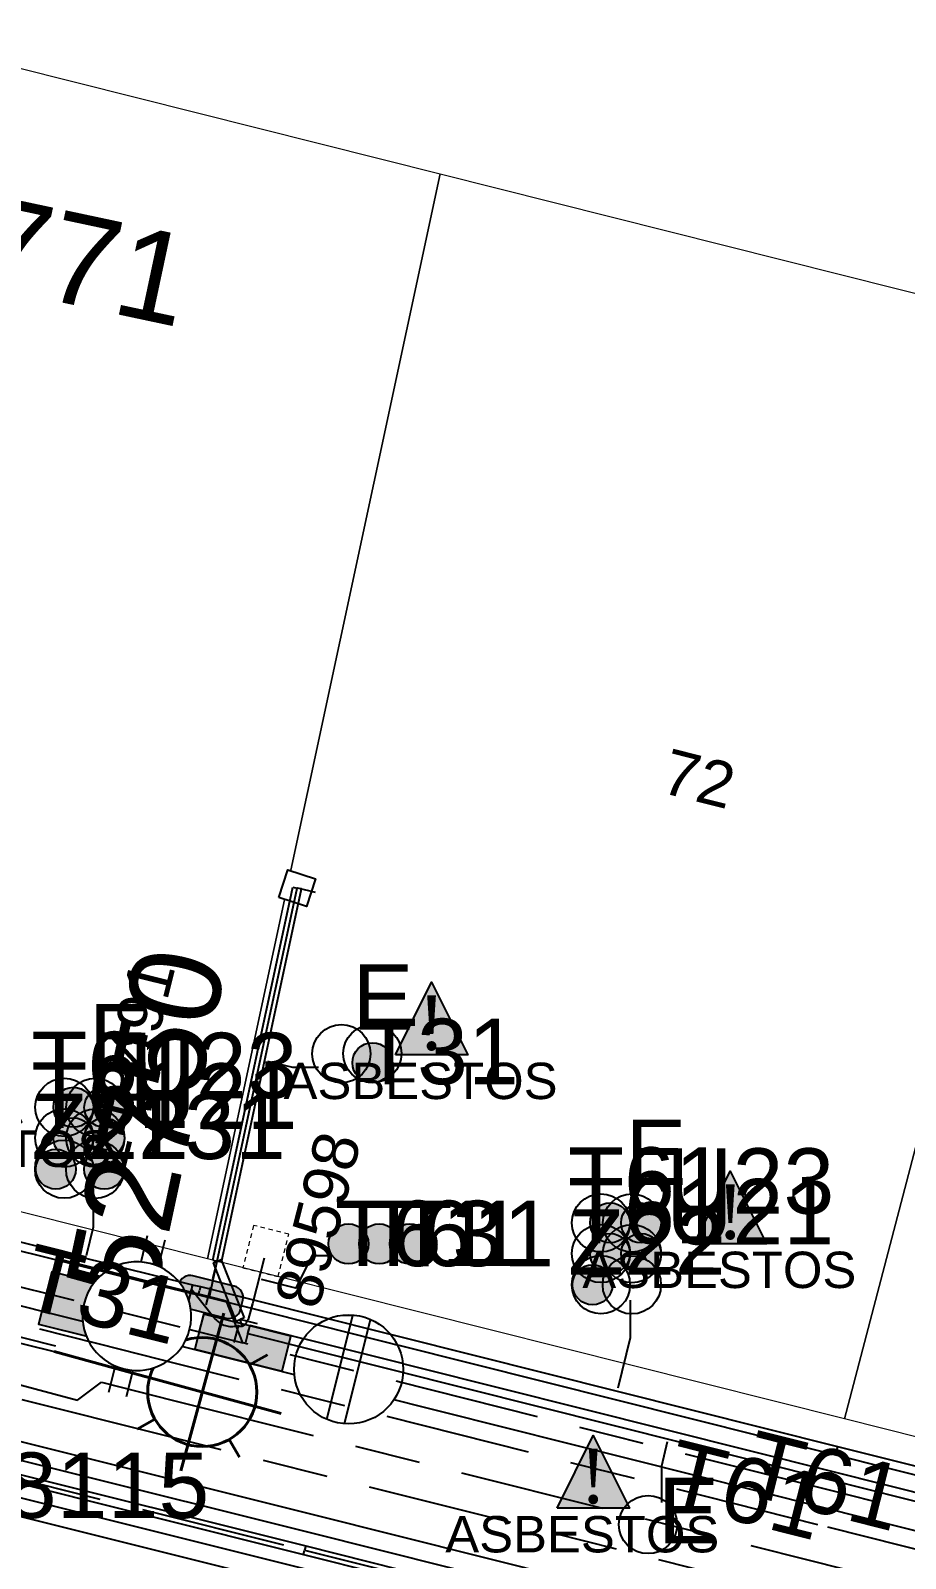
# Model space of a CAD drawing. Header units: metres. Extents: x 313711 to 315840, y 6256069 to 6257554.
# Drawn here: x 315346.19 to 315370.23, y 6256510.59 to 6256552.59 of the extents above; entities that cross this region are included whole.
import ezdxf
from ezdxf.enums import TextEntityAlignment as Align

# ---------------------------------------------------------------- set-up
doc = ezdxf.new("R2010")
doc.units = ezdxf.units.M
for name, pattern in [('Cable Exist UG', [8.2, 4, -1.2, 1.8, -1.2]), ('DASHED', [0.75, 0.5, -0.25]), ('HIDDEN', [0.375, 0.25, -0.125]), ('HIDDEN2', [0.1875, 0.125, -0.0625])]:
    doc.linetypes.add(name, pattern=pattern)
doc.layers.get('0').update_dxf_attribs({"color": 6})
for name, color, linetype in [('_User DUCT CONFIGS', 7, 'Continuous'), ('_User EARTHING', 7, 'Continuous'), ('Duct_SP_EXT', 7, 'Continuous'), ('Equip_LV_EXT', 7, 'Continuous'), ('Equip_SP_SL_EXT', 7, 'Continuous'), ('Mains_HV_EXT', 7, 'Continuous'), ('Mains_LV_EXT', 7, 'Continuous'), ('Mains_SL_EXT', 7, 'Continuous'), ('Mains_TR_EXT', 7, 'Continuous'), ('Services_SP_EXT', 7, 'Continuous'), ('SupportsUG_SP_LV_EXT', 7, 'Continuous'), ('SupportsUG_SP_LV_SL_EXT', 7, 'Continuous'), ('Trench_SP_EXT', 7, 'Continuous')]:
    doc.layers.add(name, color=color, linetype=linetype)
for name, color, linetype, lineweight in [('Cadastre Land Parcels_SP_EXT', 9, 'Continuous', 5), ('Cadastre Other Property_SP_EXT', 9, 'HIDDEN', 5), ('Cadastre Road Names_SP_HV_LV_SL_EXT', 9, 'Continuous', 5), ('Cadastre Roads_SP_EXT', 9, 'Continuous', 5)]:
    doc.layers.add(name, color=color, linetype=linetype, lineweight=lineweight)
doc.layers.add('UNKNOWN_FEATURES', color=1, linetype='DASHED', plot=False)
doc.styles.add('COLUMN_LABEL', font='arial.ttf')
doc.styles.add('iecARIAL', font='arial.ttf', dxfattribs={"height": 2})
doc.styles.add('iecNAME', font='times.ttf')
doc.styles.add('POLE_LABEL', font='arial.ttf')
doc.styles.get("Standard").update_dxf_attribs({"font": 'arial.ttf'})
doc.linetypes.add('Cable E UG', pattern='A,6,-0.5,["E",Standard,S=1.7,R=0,X=0.5,Y=-1],-2.9', length=9.4)
doc.linetypes.add('Cable P UG', pattern='A,6,-0.5,["P",Standard,S=1.7,R=0,X=0.5,Y=-1],-2.9', length=9.4)

# ---------------------------------------------------------------- blocks, each defined once
blk = doc.blocks.new('COLUMN_EXT')
blk.add_hatch(color=256).paths.add_polyline_path([(-1.485, 1.485), (-1.485, -1.485), (1.485, -1.485), (1.485, 1.485)])
blk.add_lwpolyline([(-1.485, -1.485), (1.485, -1.485), (1.485, 1.485), (-1.485, 1.485)], close=True)
for tag, height, style, flags, p in [('ASSET_NUM', 2.5, 'COLUMN_LABEL', 8, (2, 2)), ('STRUCTURE_PLANT_NUMBER', 0.2, 'POLE_LABEL', 9, (1.813, 0.031)), ('STREET_CODE', 0.2, 'COLUMN_LABEL', 9, (1.813, -0.2))]:
    blk.add_attdef(tag, text='', height=height, dxfattribs=dict(style=style, flags=flags)).set_placement(p, align=Align.MIDDLE_LEFT)
at = {"flags": 9}
for tag, p in [('OWNED_BY', (1.813, -0.6)), ('STATE', (1.813, -0.8)), ('COLUMN_TYPE', (1.813, -0.4)), ('STREETNAME', (1.813, -1.6)), ('USAGE', (1.813, -1)), ('LEGEND', (1.813, -1.2)), ('LOCATION', (1.813, -1.4)), ('SUBURB', (1.813, -1.8)), ('NOTES', (1.813, -2))]:
    blk.add_attdef(tag, text='', height=0.2, dxfattribs=at).set_placement(p, align=Align.MIDDLE_LEFT)
at = {"flags": 1}
blk.add_attdef('Z', (1.813, -2.351), '', height=0.2, dxfattribs=at)
blk = doc.blocks.new('PILLAR_EXT')
blk.add_hatch(color=256).paths.add_polyline_path([(-2.475, 0.99), (-2.475, -0.99), (2.475, -0.99), (2.475, 0.99)])
blk.add_lwpolyline([(-2.475, -0.99), (2.475, -0.99), (2.475, 0.99), (-2.475, 0.99)], close=True)
at = {"style": 'iecARIAL', "flags": 8}
blk.add_attdef('ASSET_NUM', (1.5, 3.5), '', height=2.5, dxfattribs=at)
for tag, p, flags in [('OWNED_BY', (0, -0.2), 9), ('STATE', (0, -0.4), 9), ('SUPPORT_TYPE', (0, -0.6), 9), ('USAGE', (0, -0.8), 9), ('LEGEND', (0, -1), 9), ('STREETNAME', (0, -1.8), 9), ('LOCATION', (0, -1.2), 9), ('NOTES', (0, -1.4), 9), ('PARENT', (0, -1.6), 9), ('SUBURB', (0, -2), 1)]:
    blk.add_attdef(tag, p, '', height=0.2, dxfattribs=dict(flags=flags))
blk = doc.blocks.new('DUCT_EXT')
blk.add_circle((0, 0.8), 0.8)
at = {"flags": 1}
blk.add_attdef('Z', (0, 0), '', height=0.2, dxfattribs=at)
at = {"flags": 9}
for tag, p in [('DUCT_CODE', (0, 0)), ('XSECT_TYPE', (0, -0.2)), ('FB_REFERENCE', (0, -0.4)), ('STATE', (0, -0.6)), ('NOTES', (0, -0.8))]:
    blk.add_attdef(tag, text='', height=0.2, dxfattribs=at).set_placement(p, align=Align.MIDDLE_LEFT)
blk = doc.blocks.new('SL_LANTERN_EXT')
at = {"lineweight": 40}
for p, q in [((0, 1.968), (0, 6.468)), ((-1.459, 5.676), (-1.061, 5.278)), ((1.458, 5.676), (1.06, 5.278)), ((-2.25, 4.218), (2.25, 4.218)), ((-1.459, 2.759), (-1.061, 3.157)), ((1.458, 2.759), (1.06, 3.157)), ((0, 0), (0, 2.721))]:
    blk.add_line(p, q, dxfattribs=at)
blk.add_circle((0, 4.218), 1.5, dxfattribs=at)
at = {"style": 'iecARIAL', "flags": 8}
blk.add_attdef('ASSET_NUM', (1.5, 1.5), '', height=2.5, dxfattribs=at)
for tag, p, height, flags in [('CONSTRUCTED_VOLTAGE', (0.981, -0.653), 0.2, 9), ('CONTROL_TYPE', (0.981, -0.853), 0.2, 9), ('LNUMBER', (2.181, -3.253), 2.5, 8), ('LANTERN_PURPOSE', (0.981, -1.053), 0.2, 9), ('LANTERN_TYPE', (0.981, -1.253), 0.2, 9), ('NO_PHASES', (0.981, -1.453), 0.2, 9), ('OPERATING_VOLTAGE', (0.981, -1.653), 0.2, 9), ('ORIENTATION', (0.981, -1.853), 0.2, 9), ('OWNED_BY', (0.981, -2.053), 0.2, 9), ('STATE', (0.981, -2.253), 0.2, 9), ('CEXIST', (0.981, -2.653), 0.2, 9), ('USAGE', (0.981, -2.453), 0.2, 9), ('CNEW', (0.981, -2.853), 0.2, 9), ('CNUMBER', (0.981, -3.053), 0.2, 9), ('CREMOVE', (0.981, -3.253), 0.2, 9), ('CREPLACE', (0.981, -3.453), 0.2, 9), ('LKINGHEIGHT', (0.981, -3.653), 0.2, 9), ('LBRACKET', (0.981, -3.853), 0.2, 9), ('LBRACKETVOCAB', (0.981, -4.053), 0.2, 9), ('LCATEGORY', (0.981, -4.253), 0.2, 9), ('LCHARGE1', (0.981, -4.453), 0.2, 9), ('LCHARGE1PERCENT', (0.981, -4.653), 0.2, 9), ('LCHARGE2', (0.981, -4.853), 0.2, 9), ('LCHARGE2PERCENT', (0.981, -5.053), 0.2, 9), ('LCHARGE3', (0.981, -5.253), 0.2, 9), ('LCHARGE3PERCENT', (0.981, -5.453), 0.2, 9), ('LEXIST', (0.981, -5.653), 0.2, 9), ('LLAMP', (0.981, -5.853), 0.2, 9), ('LLAMPVOCAB', (0.981, -6.053), 0.2, 9), ('LMAST', (0.981, -6.253), 0.2, 9), ('LMASTVOCAB', (0.981, -6.453), 0.2, 9), ('LNEW', (0.981, -6.653), 0.2, 9), ('LANTNUMBER', (0.981, -6.853), 0.2, 9), ('LOUTREACH', (0.981, -7.253), 0.2, 9), ('LOUTREACHVOCAB', (0.981, -7.453), 0.2, 9), ('LRATECODE', (0.981, -7.653), 0.2, 9), ('LREMOVE', (0.981, -7.853), 0.2, 9), ('LREPLACE', (0.981, -8.053), 0.2, 9), ('LTYPE', (0.981, -8.253), 0.2, 9), ('LTYPEVOCAB', (0.981, -8.453), 0.2, 9), ('LEGEND', (0.981, -8.653), 0.2, 9), ('LOCATION', (0.981, -8.853), 0.2, 9), ('STREETNAME', (0.981, -9.253), 0.2, 9), ('NOTES', (0.981, -9.053), 0.2, 9), ('SUBURB', (0.981, -9.453), 0.2, 1)]:
    blk.add_attdef(tag, p, '', height=height, dxfattribs=dict(flags=flags))
blk = doc.blocks.new('CCP_EXT')
at = {"flags": 9}
for tag, p in [('OWNED_BY', (0, -1)), ('USAGE', (0, -1.2)), ('LEGEND', (0, -1.4)), ('LIFE_SUPPORT', (0, -1.6)), ('STATE', (0, -1.8)), ('NOTES', (0, -2))]:
    blk.add_attdef(tag, text='', height=0.2, dxfattribs=at).set_placement(p, align=Align.MIDDLE_LEFT)
blk.add_wipeout([(0, 0.566), (0.566, 0), (0, -0.566), (-0.566, 0)])
blk.add_lwpolyline([(-0.566, 0), (0, 0.566), (0.566, 0), (0, -0.566), (-0.566, 0)])
at = {"flags": 1}
blk.add_attdef('Z', (0, 0), '', height=0.2, dxfattribs=at)
at = {"flags": 9}
for tag, p in [('CCP_TYPE', (0, 0)), ('CONSTRUCTED_VOLTAGE', (0, -0.2)), ('NO_PHASES', (0, -0.4)), ('OPERATING_VOLTAGE', (0, -0.6)), ('ORIENTATION', (0, -0.8))]:
    blk.add_attdef(tag, text='', height=0.2, dxfattribs=at).set_placement(p, align=Align.MIDDLE_LEFT)
blk = doc.blocks.new('LV_STJ_EXT')
h = blk.add_hatch(color=256)
edge = h.paths.add_edge_path()
edge.add_ellipse((-0.586, 0.131), major_axis=(0.226, 0.226), ratio=1, start_angle=45, end_angle=135)
edge.add_line((-0.906, 0.131), (-0.906, -0.131))
edge.add_ellipse((-0.586, -0.131), major_axis=(0.226, 0.226), ratio=1, start_angle=135, end_angle=225)
edge.add_line((-0.586, -0.451), (0.586, -0.451))
edge.add_ellipse((0.586, -0.131), major_axis=(-0.226, 0.226), ratio=1, start_angle=135, end_angle=225)
edge.add_line((0.906, -0.131), (0.906, 0.131))
edge.add_ellipse((0.586, 0.131), major_axis=(-0.226, 0.226), ratio=1, start_angle=225, end_angle=315)
edge.add_line((0.586, 0.451), (-0.586, 0.451))
blk.add_lwpolyline([(-0.906, 0.131), (-0.906, -0.131, 0.414214), (-0.586, -0.451), (0.586, -0.451, 0.414214), (0.906, -0.131), (0.906, 0.131, 0.414214), (0.586, 0.451), (-0.586, 0.451, 0.414214)], format="xyb", close=True)
at = {"flags": 1}
blk.add_attdef('Z', (0, 0), '', height=0.2, dxfattribs=at)
at = {"flags": 9}
for tag, p in [('ORIENTATION', (0, 0)), ('USAGE', (0, -0.2)), ('LEGEND', (0, -0.4)), ('NOTES', (0, -0.6))]:
    blk.add_attdef(tag, text='', height=0.2, dxfattribs=at).set_placement(p, align=Align.MIDDLE_LEFT)
blk = doc.blocks.new('WARNING_FEATURE_EXT')
h = blk.add_hatch(color=2)
h.dxf.hatch_style = 1
h.paths.add_polyline_path([(0.001, 1.995), (-0.994, -0.001), (0.997, -0.001)])
at = {"color": 18, "true_color": 0x000000}
blk.add_lwpolyline([(-0.994, -0.001), (0.001, 1.995), (0.997, -0.001)], close=True, dxfattribs=at)
at = {"color": 18, "true_color": 0x000000, "insert": (0.001, 0.872), "char_height": 1.5, "attachment_point": 5, "line_spacing_factor": 1.5, "style": 'iecNAME'}
blk.add_mtext_dynamic_manual_height_columns('!', width=1.5, gutter_width=4, heights=[0], dxfattribs=at)
at = {"color": 2, "flags": 1}
for tag, p in [('STATE', (1.191, 2.008)), ('HAZMAT_ID', (1.191, 0.723))]:
    blk.add_attdef(tag, p, '', height=0.8, dxfattribs=at)
at = {"color": 2}
blk.add_attdef('WARNING_TYPE', text='', height=1, dxfattribs=at).set_placement((-4.067, -1.217), (4.875, -1.217), align=Align.ALIGNED)
at = {"color": 2, "flags": 1}
blk.add_attdef('WARNING_DESC', text='', height=0.8, dxfattribs=at).set_placement((1.191, -0.562), align=Align.MIDDLE_CENTER)
blk = doc.blocks.new('LV_UG_LINKS_CLOSED_EXT')
blk.add_wipeout([(-1.056, 1.057), (-1.18, 0.916), (-1.286, 0.761), (-1.371, 0.594), (-1.435, 0.417), (-1.476, 0.234), (-1.493, 0.047), (-1.487, -0.14), (-1.458, -0.326), (-1.406, -0.506), (-1.331, -0.678), (-1.236, -0.839), (-1.121, -0.988), (-0.988, -1.12), (-0.84, -1.235), (-0.679, -1.331), (-0.506, -1.406), (-0.326, -1.458), (-0.141, -1.487), (0.047, -1.493), (0.233, -1.476), (0.416, -1.435), (0.593, -1.371), (0.76, -1.286), (0.915, -1.181), (1.056, -1.057), (1.18, -0.916), (1.286, -0.761), (1.371, -0.594), (1.435, -0.417), (1.476, -0.234), (1.493, -0.047), (1.487, 0.14), (1.458, 0.326), (1.406, 0.506), (1.331, 0.678), (1.236, 0.839), (1.121, 0.988), (0.988, 1.12), (0.84, 1.235), (0.679, 1.331), (0.506, 1.406), (0.326, 1.458), (0.141, 1.487), (-0.047, 1.493), (-0.233, 1.476), (-0.416, 1.435), (-0.593, 1.371), (-0.76, 1.286), (-0.915, 1.181)])
for p, q in [((-0.25, -1.479), (-0.25, 1.479)), ((0.25, -1.479), (0.25, 1.479))]:
    blk.add_line(p, q)
blk.add_circle((0, 0), 1.5)
at = {"flags": 9}
for tag, p in [('ACTUAL_STATUS', (0, 0)), ('CONSTRUCTED_VOLTAGE', (0, -0.2)), ('NO_PHASES', (0, -0.4)), ('OPERATING_VOLTAGE', (0, -0.6)), ('ORIENTATION', (0, -0.8)), ('STATE', (0, -1)), ('SWITCH_TYPE', (0, -1.2)), ('USAGE', (0, -1.4)), ('NOTES', (0, -1.6))]:
    blk.add_attdef(tag, text='', height=0.2, dxfattribs=at).set_placement(p, align=Align.MIDDLE_LEFT)
at = {"flags": 1}
blk.add_attdef('Z', (0, 0), '', height=0.2, dxfattribs=at)
blk = doc.blocks.new('LV_UG_LINKS_OPEN_EXT')
for p, q in [((-0.249, 1.473), (-0.249, 2.22)), ((0.249, 1.473), (0.249, 2.22)), ((-0.249, -1.473), (-0.249, -2.22)), ((0.249, -1.473), (0.249, -2.22))]:
    blk.add_line(p, q)
at = {"flags": 9}
for tag, p in [('ACTUAL_STATUS', (0, 0)), ('CONSTRUCTED_VOLTAGE', (0, -0.2)), ('NO_PHASES', (0, -0.4)), ('OPERATING_VOLTAGE', (0, -0.6)), ('ORIENTATION', (0, -0.8)), ('STATE', (0, -1)), ('SWITCH_TYPE', (0, -1.2)), ('USAGE', (0, -1.4)), ('NOTES', (0, -1.6))]:
    blk.add_attdef(tag, text='', height=0.2, dxfattribs=at).set_placement(p, align=Align.MIDDLE_LEFT)
at = {"flags": 1}
blk.add_attdef('Z', (0, 0), '', height=0.2, dxfattribs=at)
blk.add_wipeout([(-0.249, 1.473), (-0.432, 1.43), (-0.608, 1.365), (-0.774, 1.278), (-0.928, 1.171), (-1.067, 1.045), (-1.19, 0.903), (-1.294, 0.747), (-1.377, 0.579), (-1.439, 0.402), (-1.478, 0.218), (-1.494, 0.031), (-1.486, -0.156), (-1.455, -0.341), (-1.4, -0.521), (-1.324, -0.692), (-1.227, -0.853), (-1.11, -1), (-0.976, -1.131), (-0.827, -1.244), (-0.664, -1.338), (-0.491, -1.411), (-0.311, -1.461), (-0.125, -1.489), (0.062, -1.493), (0.249, -1.473), (0.432, -1.43), (0.608, -1.365), (0.774, -1.278), (0.928, -1.171), (1.067, -1.045), (1.19, -0.903), (1.294, -0.747), (1.377, -0.579), (1.439, -0.402), (1.478, -0.218), (1.494, -0.031), (1.486, 0.156), (1.455, 0.341), (1.4, 0.521), (1.324, 0.692), (1.227, 0.853), (1.11, 1), (0.976, 1.131), (0.827, 1.244), (0.664, 1.338), (0.491, 1.411), (0.311, 1.461), (0.125, 1.489), (-0.062, 1.493)])
blk.add_lwpolyline([(0, -1.494, 1), (0, 1.494, 1)], format="xyb", close=True)
blk = doc.blocks.new('CABLE_LARGE_EXT')
h = blk.add_hatch(color=256)
edge = h.paths.add_edge_path()
edge.add_arc((0, 0.55), 0.55, 0, 360)
blk.add_circle((0, 0.55), 0.55)
at = {"flags": 1}
blk.add_attdef('Z', (0, 0), '', height=0.2, dxfattribs=at)
at = {"flags": 9}
for tag, p in [('COND_CODE', (0, 0)), ('STATE', (0, -0.4)), ('FB_REFERENCE', (0, -0.2)), ('XSECT_SIZE', (0, -0.6)), ('NOTES', (0, -0.8))]:
    blk.add_attdef(tag, text='', height=0.2, dxfattribs=at).set_placement(p, align=Align.MIDDLE_LEFT)

msp = doc.modelspace()

# ---------------------------------------------------------------- linework, layer by layer
at = {"layer": '_User DUCT CONFIGS'}
for points in [[(315354.105, 6256524.089), (315353.399, 6256524.089), (315352.706, 6256524.249)], [(315347.907, 6256520.763), (315347.907, 6256519.698), (315347.714, 6256518.908)], [(315354.43, 6256518.914), (315353.919, 6256518.914), (315353.482, 6256518.022), (315352.533, 6256518.259)], [(315362.665, 6256517.696), (315362.665, 6256516.654), (315362.323, 6256515.27)], [(315363.538, 6256512.134), (315363.538, 6256513.139), (315363.696, 6256513.806)]]:
    msp.add_lwpolyline(points, dxfattribs=at)
at = {"layer": 'Cadastre Land Parcels_SP_EXT', "linetype": 'Continuous'}
msp.add_lwpolyline([(315277.568, 6256602.036), (315262.882, 6256544.759), (315261.973, 6256541.215), (315282.662, 6256536.014), (315280.463, 6256539.71), (315286.514, 6256563.328), (315290.231, 6256565.54), (315305.082, 6256561.808), (315322.818, 6256557.349), (315339.07, 6256553.264), (315332.073, 6256525.481), (315331.989, 6256525.145), (315331.83, 6256524.837), (315331.602, 6256524.572), (315331.315, 6256524.359), (315330.984, 6256524.206), (315330.585, 6256524.151), (315330.226, 6256524.111), (315329.854, 6256524.154), (315336.032, 6256522.601), (315342.385, 6256552.434), (315357.444, 6256548.648), (315376.281, 6256543.913)], dxfattribs=at)
for points in [[(315351.053, 6256518.826), (315336.032, 6256522.601), (315342.385, 6256552.434), (315357.444, 6256548.648), (315351.053, 6256518.826)], [(315368.556, 6256514.427), (315351.053, 6256518.826), (315357.444, 6256548.648), (315376.281, 6256543.913), (315368.556, 6256514.427)], [(315388.602, 6256509.375), (315368.556, 6256514.427), (315376.281, 6256543.913), (315397.407, 6256538.599), (315388.602, 6256509.375)]]:
    msp.add_lwpolyline(points, close=True, dxfattribs=at)
at = {"layer": 'Cadastre Other Property_SP_EXT', "linetype": 'HIDDEN2'}
msp.add_lwpolyline([(315352.023, 6256518.582), (315352.994, 6256518.338), (315353.285, 6256519.503), (315352.315, 6256519.746), (315352.023, 6256518.582)], close=True, dxfattribs=at)
at = {"layer": 'Duct_SP_EXT'}
for p, q in [((315351.434, 6256518.737), (315351.317, 6256518.762)), ((315351.431, 6256518.803), (315351.319, 6256518.759)), ((315351.431, 6256518.803), (315352.057, 6256517.202)), ((315352.259, 6256517.471), (315352.288, 6256517.588)), ((315352.259, 6256517.471), (315352.288, 6256517.588)), ((315352.318, 6256517.704), (315352.288, 6256517.588)), ((315352.318, 6256517.704), (315352.288, 6256517.588)), ((315351.833, 6256517.115), (315351.945, 6256517.158)), ((315352.057, 6256517.202), (315351.945, 6256517.158)), ((315352.158, 6256516.775), (315352.187, 6256516.891)), ((315352.216, 6256517.008), (315352.187, 6256516.891)), ((315368.307, 6256513.438), (315368.336, 6256513.554)), ((315368.307, 6256513.438), (315368.336, 6256513.554)), ((315368.307, 6256513.438), (315368.307, 6256513.438)), ((315368.307, 6256513.438), (315374.029, 6256511.996)), ((315368.366, 6256513.67), (315368.336, 6256513.554)), ((315368.366, 6256513.67), (315368.336, 6256513.554)), ((315368.366, 6256513.67), (315368.366, 6256513.67)), ((315368.366, 6256513.67), (315374.087, 6256512.228)), ((315368.195, 6256512.992), (315368.166, 6256512.875)), ((315368.195, 6256512.992), (315372.076, 6256512.013)), ((315368.136, 6256512.759), (315368.166, 6256512.875)), ((315368.136, 6256512.759), (315372.017, 6256511.781)), ((315353.749, 6256510.936), (315353.72, 6256510.82)), ((315353.749, 6256510.936), (315365.389, 6256508.016)), ((315353.691, 6256510.704), (315353.72, 6256510.82)), ((315353.691, 6256510.704), (315365.331, 6256507.784))]:
    msp.add_line(p, q, dxfattribs=at)
at = {"layer": 'Mains_SL_EXT', "linetype": 'Cable Exist UG'}
msp.add_lwpolyline([(315333.847, 6256519.542), (315335.179, 6256519.207), (315346.838, 6256516.277)], dxfattribs=at)
at = {"layer": 'Trench_SP_EXT', "linetype": 'Cable Exist UG'}
for points in [[(315335.053, 6256519.443), (315346.878, 6256516.434)], [(315352.605, 6256518.848), (315352.288, 6256517.588)], [(315352.012, 6256516.979), (315351.945, 6256517.158)]]:
    msp.add_lwpolyline(points, dxfattribs=at)
for points in [[(315350.609, 6256517.998), (315351.213, 6256517.235), (315351.213, 6256517.235, 0.283125), (315351.791, 6256516.975), (315351.791, 6256516.975), (315352.012, 6256516.979)], [(315352.288, 6256517.588), (315352.165, 6256517.161), (315352.165, 6256517.161, -0.231229), (315352.012, 6256516.979)]]:
    msp.add_lwpolyline(points, format="xyb", dxfattribs=at)
at = {"layer": 'UNKNOWN_FEATURES'}
for points in [[(315350.834, 6256516.836), (315351.319, 6256518.759)], [(315350.609, 6256517.998), (315350.345, 6256516.946)], [(315351.787, 6256516.53), (315351.945, 6256517.158)], [(315352.426, 6256517.038), (315351.945, 6256517.158)], [(315352.187, 6256516.891), (315352.096, 6256516.528)]]:
    msp.add_lwpolyline(points, dxfattribs=at)

# ---------------------------------------------------------------- block references
at = {"layer": '_User DUCT CONFIGS'}
for name, p, rotation in [('DUCT_EXT', (315354.732, 6256523.667), 0.03147436705543784), ('DUCT_EXT', (315355.582, 6256523.668), 0.03147436705543784), ('DUCT_EXT', (315347.915, 6256522.993), 90.0000000000002), ('CABLE_LARGE_EXT', (315347.915, 6256522.993), 89.95371849291912), ('DUCT_EXT', (315348.766, 6256522.991), 90.0000000000002), ('CABLE_LARGE_EXT', (315348.766, 6256522.991), 90.0000000000002), ('DUCT_EXT', (315347.915, 6256522.151), 89.94547106992339), ('CABLE_LARGE_EXT', (315347.915, 6256522.151), 89.95371849291912), ('DUCT_EXT', (315348.766, 6256522.148), 90.0000000000002), ('CABLE_LARGE_EXT', (315348.766, 6256522.148), 89.95371849291912), ('DUCT_EXT', (315347.912, 6256521.292), 89.94547106992339), ('CABLE_LARGE_EXT', (315347.433, 6256521.292), 89.95371849291912), ('DUCT_EXT', (315348.764, 6256521.29), 90.0000000000002), ('CABLE_LARGE_EXT', (315348.764, 6256521.29), 89.95371849291912), ('DUCT_EXT', (315362.663, 6256519.816), 90.0000000000002), ('DUCT_EXT', (315363.514, 6256519.814), 90.0000000000002), ('CABLE_LARGE_EXT', (315362.663, 6256519.816), 89.95371849291912), ('CABLE_LARGE_EXT', (315363.514, 6256519.814), 90.0000000000002), ('CABLE_LARGE_EXT', (315354.925, 6256518.688), 359.9537185264314), ('CABLE_LARGE_EXT', (315355.767, 6256518.688), 359.9537185264314), ('DUCT_EXT', (315362.663, 6256518.974), 89.94547106992339), ('DUCT_EXT', (315363.514, 6256518.972), 90.0000000000002), ('CABLE_LARGE_EXT', (315362.663, 6256518.974), 89.95371849291912), ('CABLE_LARGE_EXT', (315363.514, 6256518.972), 89.95371849291912), ('DUCT_EXT', (315362.661, 6256518.115), 89.94547106992339), ('DUCT_EXT', (315363.512, 6256518.113), 90.0000000000002), ('CABLE_LARGE_EXT', (315362.181, 6256518.115), 89.95371849291912), ('DUCT_EXT', (315363.956, 6256511.525), 90.04228831306337)]:
    msp.add_blockref(name, p, dxfattribs=dict(at, rotation=rotation))
for p in [(315355.582, 6256523.668), (315356.609, 6256518.688)]:
    msp.add_blockref('CABLE_LARGE_EXT', p, dxfattribs=at)
at = {"layer": '_User EARTHING'}
ref = msp.add_blockref('WARNING_FEATURE_EXT', (315357.208, 6256524.436), dxfattribs=at)
ref.add_attrib('WARNING_TYPE', 'ASBESTOS', (315353.141, 6256523.219), dxfattribs={"layer": '0', "color": 2, "height": 1})
ref = msp.add_blockref('WARNING_FEATURE_EXT', (315344.945, 6256522.573), dxfattribs=at)
ref.add_attrib('WARNING_TYPE', 'ASBESTOS', (315340.878, 6256521.356), dxfattribs={"layer": '0', "color": 2, "height": 1})
ref = msp.add_blockref('WARNING_FEATURE_EXT', (315365.417, 6256519.241), dxfattribs=at)
ref.add_attrib('WARNING_TYPE', 'ASBESTOS', (315361.351, 6256518.025), dxfattribs={"layer": '0', "color": 2, "height": 1})
ref = msp.add_blockref('WARNING_FEATURE_EXT', (315361.651, 6256511.975), dxfattribs=at)
ref.add_attrib('WARNING_TYPE', 'ASBESTOS', (315357.585, 6256510.758), dxfattribs={"layer": '0', "color": 2, "height": 1})
at = {"layer": 'Equip_LV_EXT', "rotation": 345.8910718221286}
msp.add_blockref('LV_STJ_EXT', (315351.11, 6256517.781), dxfattribs=at)
at = {"layer": 'Equip_SP_SL_EXT'}
ref = msp.add_blockref('SL_LANTERN_EXT', (315339.519, 6256546.177), dxfattribs=dict(at, rotation=77.62223024128696))
ref.add_attrib('ASSET_NUM', '52771', dxfattribs={"layer": '0', "height": 2.5, "rotation": 347.9781, "style": 'iecARIAL'}).set_placement((315341.019, 6256547.677), align=Align.MIDDLE_LEFT)
ref = msp.add_blockref('SL_LANTERN_EXT', (315346.838, 6256516.277), dxfattribs=dict(at, rotation=254.7398498297249))
ref.add_attrib('ASSET_NUM', '52750', dxfattribs={"layer": '0', "height": 2.5, "rotation": 77.9035, "style": 'iecARIAL'}).set_placement((315348.338, 6256517.777), align=Align.MIDDLE_LEFT)
at = {"layer": 'SupportsUG_SP_LV_EXT'}
ref = msp.add_blockref('PILLAR_EXT', (315352.02, 6256516.521), dxfattribs=dict(at, xscale=0.5, yscale=0.5, zscale=0.5, rotation=345.8920511855965))
ref.add_attrib('ASSET_NUM', '89598', dxfattribs={"layer": '0', "height": 1.25, "rotation": 75.8975, "style": 'iecARIAL'}).set_placement((315353.491, 6256517.55), align=Align.MIDDLE_LEFT)
at = {"layer": 'SupportsUG_SP_LV_SL_EXT'}
ref = msp.add_blockref('COLUMN_EXT', (315347.31, 6256517.573), dxfattribs=dict(at, xscale=0.5, yscale=0.5, zscale=0.5, rotation=165.891735354194))
ref.add_attrib('ASSET_NUM', '243491', dxfattribs={"layer": '0', "height": 1.25, "rotation": 76.0049, "style": 'COLUMN_LABEL'}).set_placement((315347.55, 6256521.479), align=Align.TOP_LEFT)

# ---------------------------------------------------------------- texts
at = {"layer": '_User DUCT CONFIGS'}
for s, p in [('E', (315355.036, 6256525.124)), ('E', (315347.787, 6256524.032)), ('T31', (315355.273, 6256523.628)), ('T61', (315346.212, 6256523.27)), ('U23', (315348.914, 6256523.242)), ('T61', (315346.212, 6256522.428)), ('U21', (315348.914, 6256522.4)), ('Z22', (315346.21, 6256521.569)), ('T31', (315348.871, 6256521.571)), ('E', (315362.536, 6256520.855)), ('T61', (315360.96, 6256520.093)), ('U23', (315363.663, 6256520.066)), ('T61', (315360.96, 6256519.251)), ('U21', (315363.662, 6256519.223)), ('T61', (315354.557, 6256518.627)), ('T61', (315355.4, 6256518.627)), ('T31', (315356.242, 6256518.626)), ('Z22', (315360.958, 6256518.392)), ('338115', (315342.711, 6256511.704)), ('E', (315363.429, 6256511.009))]:
    msp.add_text(s, height=1.8, dxfattribs=at).set_placement(p)
at = {"layer": 'Cadastre Land Parcels_SP_EXT'}
msp.add_text('72', height=1.25, rotation=345.8529, dxfattribs=at).set_placement((315363.459, 6256531.658))
at = {"layer": 'Cadastre Road Names_SP_HV_LV_SL_EXT'}
msp.add_text('MACQUARIE                                                            STREET', height=1.8, rotation=346.1956, dxfattribs=at).set_placement((315301.282, 6256519.303))
at = {"layer": 'Mains_LV_EXT'}
for rotation, p in [(345.8879, (315363.531, 6256512.138)), (345.8911, (315365.691, 6256512.386))]:
    msp.add_text('T61', height=1.8, rotation=rotation, dxfattribs=at).set_placement(p)

# ---------------------------------------------------------------- next in the draw order: block references
at = {"layer": 'Services_SP_EXT', "rotation": 26.92983476904437}
msp.add_blockref('CCP_EXT', (315353.515, 6256529.019), dxfattribs=at)

# ---------------------------------------------------------------- next in the draw order: linework, layer by layer
at = {"layer": 'Cadastre Roads_SP_EXT', "linetype": 'Continuous'}
msp.add_lwpolyline([(315388.602, 6256509.375), (315368.556, 6256514.427), (315351.053, 6256518.826), (315336.032, 6256522.601), (315329.854, 6256524.154), (315315.676, 6256527.716), (315297.572, 6256532.267), (315282.662, 6256536.015), (315261.973, 6256541.215), (315262.882, 6256544.759), (315258.434, 6256542.102), (315244.036, 6256545.698)], dxfattribs=at)
at = {"layer": 'Duct_SP_EXT'}
for p, q in [((315351.434, 6256518.737), (315353.632, 6256528.994)), ((315353.398, 6256529.044), (315353.515, 6256529.019)), ((315353.632, 6256528.994), (315353.515, 6256529.019))]:
    msp.add_line(p, q, dxfattribs=at)
at = {"layer": 'Mains_HV_EXT', "linetype": 'Cable P UG'}
for points in [[(315095.804, 6256579.003), (315149.097, 6256565.906), (315153.843, 6256564.74), (315154.081, 6256565.711), (315175.605, 6256560.114), (315175.605, 6256560.114), (315197.929, 6256554.613), (315201.155, 6256553.818), (315203.352, 6256553.277), (315207.992, 6256552.116), (315212.698, 6256550.938), (315217.35, 6256549.775), (315222.323, 6256548.533), (315227.63, 6256547.207), (315243.432, 6256543.273), (315261.364, 6256538.791), (315282.052, 6256533.59), (315296.962, 6256529.842), (315315.067, 6256525.292), (315329.245, 6256521.73), (315335.423, 6256520.177), (315350.444, 6256516.402), (315367.946, 6256512.002), (315388.001, 6256506.948)], [(315385.608, 6256502.285), (315365.238, 6256507.415), (315353.599, 6256510.335), (315333.228, 6256515.425), (315319.878, 6256518.785), (315308.227, 6256521.735), (315296.618, 6256524.705), (315290.531, 6256526.214), (315280.812, 6256528.574), (315271.093, 6256530.934), (315258.45, 6256533.964), (315248.757, 6256536.415), (315233.248, 6256540.365), (315227.429, 6256541.815), (315221.038, 6256543.391), (315216.065, 6256544.633), (315211.412, 6256545.797), (315206.705, 6256546.974), (315202.075, 6256548.133), (315199.887, 6256548.672), (315196.66, 6256549.468), (315174.34, 6256554.967), (315147.836, 6256560.758), (315094.54, 6256573.856)], [(315385.486, 6256501.8), (315365.116, 6256506.93), (315353.477, 6256509.85), (315333.107, 6256514.94), (315319.755, 6256518.3), (315308.103, 6256521.251), (315296.496, 6256524.22), (315290.412, 6256525.729), (315280.694, 6256528.088), (315270.975, 6256530.448), (315258.331, 6256533.479), (315248.634, 6256535.931), (315233.126, 6256539.88), (315227.309, 6256541.33), (315220.966, 6256543.1), (315215.993, 6256544.342), (315211.339, 6256545.506), (315206.633, 6256546.683), (315202.003, 6256547.842), (315199.815, 6256548.38), (315196.588, 6256549.176), (315174.272, 6256554.675), (315147.768, 6256560.466), (315094.468, 6256573.565)]]:
    msp.add_lwpolyline(points, dxfattribs=at)
at = {"layer": 'UNKNOWN_FEATURES'}
msp.add_lwpolyline([(315354.021, 6256528.898), (315353.515, 6256529.019)], dxfattribs=at)

# ---------------------------------------------------------------- next in the draw order: block references
at = {"layer": 'Equip_LV_EXT'}
for name, p, rotation in [('LV_UG_LINKS_OPEN_EXT', (315349.111, 6256517.252), 166.0048591126948), ('LV_UG_LINKS_CLOSED_EXT', (315354.93, 6256515.79), 345.9345466125322)]:
    msp.add_blockref(name, p, dxfattribs=dict(at, rotation=rotation))

# ---------------------------------------------------------------- next in the draw order: linework, layer by layer
at = {"layer": 'Duct_SP_EXT'}
for p, q in [((315351.199, 6256518.787), (315353.398, 6256529.044)), ((315343.354, 6256519.681), (315350.58, 6256517.882)), ((315343.412, 6256519.914), (315350.638, 6256518.114)), ((315351.199, 6256518.787), (315351.317, 6256518.762)), ((315351.207, 6256518.716), (315351.319, 6256518.759)), ((315351.207, 6256518.716), (315351.833, 6256517.115)), ((315350.58, 6256517.882), (315350.609, 6256517.998)), ((315350.586, 6256517.88), (315350.609, 6256517.998)), ((315350.633, 6256518.116), (315350.609, 6256517.998)), ((315350.638, 6256518.114), (315350.609, 6256517.998)), ((315350.633, 6256518.116), (315350.86, 6256518.07)), ((315350.86, 6256518.07), (315350.834, 6256517.953)), ((315350.86, 6256518.07), (315352.318, 6256517.704)), ((315350.586, 6256517.88), (315350.807, 6256517.836)), ((315350.807, 6256517.836), (315350.834, 6256517.953)), ((315350.807, 6256517.836), (315352.259, 6256517.471)), ((315352.318, 6256517.704), (315368.366, 6256513.67)), ((315352.259, 6256517.471), (315368.307, 6256513.438)), ((315352.158, 6256516.775), (315368.136, 6256512.759)), ((315352.216, 6256517.008), (315368.195, 6256512.992)), ((315333.379, 6256516.026), (315353.749, 6256510.936)), ((315333.321, 6256515.794), (315353.691, 6256510.704))]:
    msp.add_line(p, q, dxfattribs=at)
at = {"layer": 'Mains_HV_EXT', "linetype": 'Cable E UG'}
for points in [[(315385.974, 6256503.74), (315365.604, 6256508.87), (315353.963, 6256511.79), (315333.593, 6256516.88), (315320.245, 6256520.24), (315308.597, 6256523.189), (315296.984, 6256526.16), (315290.888, 6256527.671), (315281.166, 6256530.032), (315271.445, 6256532.392), (315258.809, 6256535.421), (315249.126, 6256537.869), (315233.614, 6256541.82), (315227.791, 6256543.27), (315221.247, 6256544.267), (315216.284, 6256545.507), (315211.63, 6256546.67), (315206.924, 6256547.848), (315202.292, 6256549.006), (315200.102, 6256549.546), (315196.875, 6256550.341), (315174.544, 6256555.844), (315148.039, 6256561.635), (315094.754, 6256574.73)], [(315385.852, 6256503.255), (315365.482, 6256508.385), (315353.841, 6256511.305), (315333.472, 6256516.395), (315320.122, 6256519.755), (315308.473, 6256522.705), (315296.862, 6256525.675), (315290.769, 6256527.186), (315281.048, 6256529.546), (315271.327, 6256531.906), (315258.69, 6256534.936), (315249.003, 6256537.385), (315233.492, 6256541.335), (315227.671, 6256542.785), (315221.184, 6256543.973), (315216.211, 6256545.215), (315211.557, 6256546.379), (315206.851, 6256547.556), (315202.22, 6256548.715), (315200.03, 6256549.254), (315196.804, 6256550.05), (315174.475, 6256555.552), (315147.652, 6256561.428), (315094.683, 6256574.439)]]:
    msp.add_lwpolyline(points, dxfattribs=at)
at = {"layer": 'Mains_HV_EXT', "linetype": 'Cable Exist UG'}
for points in [[(315387.399, 6256504.521), (315367.336, 6256509.578), (315349.834, 6256513.977), (315334.813, 6256517.752), (315328.636, 6256519.305), (315314.458, 6256522.867), (315296.353, 6256527.418), (315281.443, 6256531.165), (315269.736, 6256534.108), (315270.233, 6256536.046), (315270.233, 6256536.046), (315261.242, 6256538.306), (315261.242, 6256538.306), (315243.311, 6256542.787)], [(315415.929, 6256499.625), (315403.699, 6256502.606), (315387.88, 6256506.463), (315367.824, 6256511.518), (315367.824, 6256511.518), (315350.322, 6256515.917), (315335.301, 6256519.692), (315329.123, 6256521.245), (315314.945, 6256524.807), (315296.84, 6256529.358), (315281.93, 6256533.105), (315274.114, 6256535.07), (315275.619, 6256540.951), (315275.942, 6256542.211)]]:
    msp.add_lwpolyline(points, dxfattribs=at)
at = {"layer": 'Mains_LV_EXT', "linetype": 'Cable Exist UG'}
for points in [[(315274.834, 6256533.858), (315281.687, 6256532.135), (315281.687, 6256532.135), (315293.39, 6256529.194), (315293.864, 6256528.423), (315295.722, 6256527.979), (315296.597, 6256528.388), (315314.701, 6256523.837), (315328.88, 6256520.275), (315335.545, 6256520.662), (315335.545, 6256520.662), (315350.565, 6256516.887), (315352.02, 6256516.521)], [(315324.601, 6256523.412), (315329.367, 6256522.215), (315335.057, 6256518.722), (315335.057, 6256518.722), (315345.229, 6256516.166), (315345.665, 6256515.426), (315347.479, 6256514.942), (315348.141, 6256515.434), (315348.141, 6256515.434), (315350.078, 6256514.947), (315367.58, 6256510.548), (315387.64, 6256505.492), (315391.727, 6256504.496), (315391.919, 6256504.129), (315393.733, 6256503.667), (315394.165, 6256503.901), (315403.462, 6256501.635), (315414.441, 6256498.959)], [(315351.11, 6256517.781), (315350.809, 6256517.856), (315342.732, 6256519.886)], [(315352.02, 6256516.521), (315351.574, 6256517.664), (315351.11, 6256517.781)], [(315374.416, 6256510.887), (315368.068, 6256512.487), (315352.02, 6256516.521)]]:
    msp.add_lwpolyline(points, dxfattribs=at)
at = {"layer": 'Mains_TR_EXT', "linetype": 'Cable Exist UG'}
msp.add_lwpolyline([(315094.611, 6256574.147), (315147.904, 6256561.05), (315174.408, 6256555.26), (315196.732, 6256549.759), (315199.958, 6256548.963), (315202.147, 6256548.424), (315206.778, 6256547.265), (315211.484, 6256546.088), (315216.138, 6256544.924), (315221.111, 6256543.682), (315227.55, 6256542.3), (315233.37, 6256540.85), (315248.88, 6256536.9), (315258.57, 6256534.45), (315271.21, 6256531.42), (315280.93, 6256529.06), (315290.65, 6256526.7), (315296.74, 6256525.19), (315308.35, 6256522.22), (315320, 6256519.27), (315333.35, 6256515.91), (315353.72, 6256510.82), (315365.36, 6256507.9), (315385.73, 6256502.77)], dxfattribs=at)
at = {"layer": 'Services_SP_EXT'}
msp.add_lwpolyline([(315351.11, 6256517.781), (315353.515, 6256529.019)], dxfattribs=at)

# ---------------------------------------------------------------- next in the draw order: texts
at = {"layer": 'Mains_LV_EXT'}
msp.add_text('T31', height=1.8, rotation=345.8917, dxfattribs=at).set_placement((315345.863, 6256517.515))

doc.saveas('drawing.dxf')
